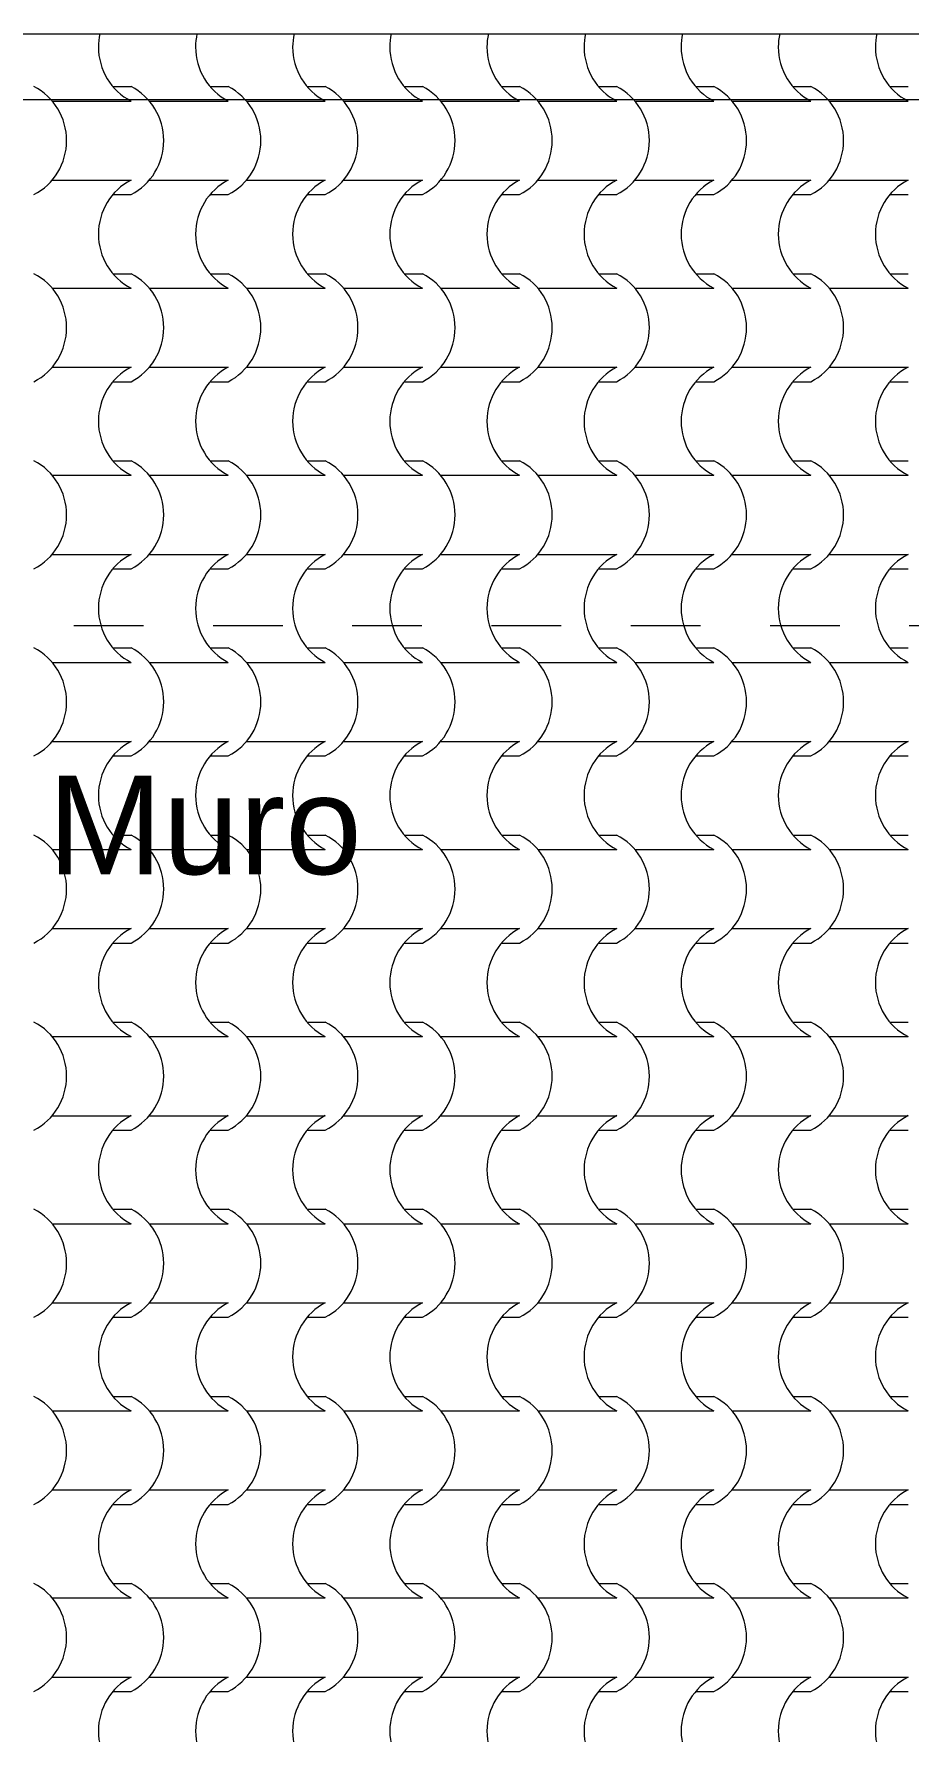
# Model space of a CAD drawing. Header units: metres. Extents: x -41 to 412, y -15 to 25.
# Drawn here: x 140.49 to 141.819, y 15.327 to 17.907 of the extents above; entities that cross this region are included whole.
import ezdxf

# ---------------------------------------------------------------- set-up
doc = ezdxf.new("R2010")
doc.units = ezdxf.units.M
doc.header["$MEASUREMENT"] = 0
doc.linetypes.add('Dashed', pattern=[0.211667, 0.105833, -0.105833])
for name, color, linetype in [('2D Drafting - General', 7, 'Continuous'), ('Annotation - Label', 7, 'Continuous'), ('Interior - Furniture', 7, 'Continuous'), ('Shell - Roof', 7, 'Continuous')]:
    doc.layers.add(name, color=color, linetype=linetype)
doc.styles.add('GENERATED_STYLE_2', font='arial.ttf')
doc.dimstyles.new('GENERATED_STYLE__5', dxfattribs={"dimtxt": 0.18, "dimasz": 0.1824, "dimexe": 0.18, "dimexo": 0.0625, "dimgap": 0.09, "dimtad": 0, "dimtih": 1, "dimtoh": 1, "dimdec": 4, "dimzin": 0, "dimdsep": 46, "dimcen": 0.09, "dimadec": 0, "dimazin": 0, "dimtfac": 1, "dimtdec": 4, "dimtmove": 0, "dimatfit": 3, "dimldrblk": 'ARROWHEAD_5', "dimfxl": 1, "dimtolj": 1, "dimtzin": 0, "dimarcsym": 0})

# ---------------------------------------------------------------- blocks, each defined once
blk = doc.blocks.new('*X48', base_point=(152.192, 0))
at = {"layer": 'Shell - Roof', "color": 23, "linetype": 'Continuous', "lineweight": 13, "true_color": 0xbf8080}
for p, q in [((140.5177, 17.8049), (140.5776, 17.8049)), ((140.5776, 17.8049), (140.6374, 17.8049)), ((140.6099, 17.8269), (140.6374, 17.8269)), ((140.6653, 17.8049), (140.7252, 17.8049)), ((140.7252, 17.8049), (140.7851, 17.8049)), ((140.7575, 17.8269), (140.7851, 17.8269)), ((140.813, 17.8049), (140.8728, 17.8049)), ((140.8728, 17.8049), (140.9327, 17.8049)), ((140.9052, 17.8269), (140.9327, 17.8269)), ((140.9606, 17.8049), (141.0205, 17.8049)), ((141.0205, 17.8049), (141.0803, 17.8049)), ((141.0528, 17.8269), (141.0803, 17.8269)), ((141.1082, 17.8049), (141.1681, 17.8049)), ((141.1681, 17.8049), (141.228, 17.8049)), ((141.2004, 17.8269), (141.228, 17.8269)), ((141.2559, 17.8049), (141.3157, 17.8049)), ((141.3157, 17.8049), (141.3756, 17.8049)), ((141.3481, 17.8269), (141.3756, 17.8269)), ((141.4035, 17.8049), (141.4634, 17.8049)), ((141.4634, 17.8049), (141.5232, 17.8049)), ((141.4957, 17.8269), (141.5232, 17.8269)), ((141.5511, 17.8049), (141.611, 17.8049)), ((141.611, 17.8049), (141.6709, 17.8049)), ((141.6433, 17.8269), (141.6709, 17.8269)), ((141.6988, 17.8049), (141.7586, 17.8049)), ((141.7586, 17.8049), (141.8185, 17.8049)), ((141.791, 17.8269), (141.8185, 17.8269)), ((140.5177, 17.6847), (140.5776, 17.6847)), ((140.5776, 17.6847), (140.6374, 17.6847)), ((140.6653, 17.6847), (140.7252, 17.6847)), ((140.7252, 17.6847), (140.7851, 17.6847)), ((140.813, 17.6847), (140.8728, 17.6847)), ((140.8728, 17.6847), (140.9327, 17.6847)), ((140.9606, 17.6847), (141.0205, 17.6847)), ((141.0205, 17.6847), (141.0803, 17.6847)), ((141.1082, 17.6847), (141.1681, 17.6847)), ((141.1681, 17.6847), (141.228, 17.6847)), ((141.2559, 17.6847), (141.3157, 17.6847)), ((141.3157, 17.6847), (141.3756, 17.6847)), ((141.4035, 17.6847), (141.4634, 17.6847)), ((141.4634, 17.6847), (141.5232, 17.6847)), ((141.5511, 17.6847), (141.611, 17.6847)), ((141.611, 17.6847), (141.6709, 17.6847)), ((141.6988, 17.6847), (141.7586, 17.6847)), ((141.7586, 17.6847), (141.8185, 17.6847)), ((140.6099, 17.6627), (140.6374, 17.6627)), ((140.7575, 17.6627), (140.7851, 17.6627)), ((140.9052, 17.6627), (140.9327, 17.6627)), ((141.0528, 17.6627), (141.0803, 17.6627)), ((141.2004, 17.6627), (141.228, 17.6627)), ((141.3481, 17.6627), (141.3756, 17.6627)), ((141.4957, 17.6627), (141.5232, 17.6627)), ((141.6433, 17.6627), (141.6709, 17.6627)), ((141.791, 17.6627), (141.8185, 17.6627)), ((140.5177, 17.5204), (140.5776, 17.5204)), ((140.5776, 17.5204), (140.6374, 17.5204)), ((140.6099, 17.5424), (140.6374, 17.5424)), ((140.6653, 17.5204), (140.7252, 17.5204)), ((140.7252, 17.5204), (140.7851, 17.5204)), ((140.7575, 17.5424), (140.7851, 17.5424)), ((140.813, 17.5204), (140.8728, 17.5204)), ((140.8728, 17.5204), (140.9327, 17.5204)), ((140.9052, 17.5424), (140.9327, 17.5424)), ((140.9606, 17.5204), (141.0205, 17.5204)), ((141.0205, 17.5204), (141.0803, 17.5204)), ((141.0528, 17.5424), (141.0803, 17.5424)), ((141.1082, 17.5204), (141.1681, 17.5204)), ((141.1681, 17.5204), (141.228, 17.5204)), ((141.2004, 17.5424), (141.228, 17.5424)), ((141.2559, 17.5204), (141.3157, 17.5204)), ((141.3157, 17.5204), (141.3756, 17.5204)), ((141.3481, 17.5424), (141.3756, 17.5424)), ((141.4035, 17.5204), (141.4634, 17.5204)), ((141.4634, 17.5204), (141.5232, 17.5204)), ((141.4957, 17.5424), (141.5232, 17.5424)), ((141.5511, 17.5204), (141.611, 17.5204)), ((141.611, 17.5204), (141.6709, 17.5204)), ((141.6433, 17.5424), (141.6709, 17.5424)), ((141.6988, 17.5204), (141.7586, 17.5204)), ((141.7586, 17.5204), (141.8185, 17.5204)), ((141.791, 17.5424), (141.8185, 17.5424)), ((140.5177, 17.4002), (140.5776, 17.4002)), ((140.5776, 17.4002), (140.6374, 17.4002)), ((140.6653, 17.4002), (140.7252, 17.4002)), ((140.7252, 17.4002), (140.7851, 17.4002)), ((140.813, 17.4002), (140.8728, 17.4002)), ((140.8728, 17.4002), (140.9327, 17.4002)), ((140.9606, 17.4002), (141.0205, 17.4002)), ((141.0205, 17.4002), (141.0803, 17.4002)), ((141.1082, 17.4002), (141.1681, 17.4002)), ((141.1681, 17.4002), (141.228, 17.4002)), ((141.2559, 17.4002), (141.3157, 17.4002)), ((141.3157, 17.4002), (141.3756, 17.4002)), ((141.4035, 17.4002), (141.4634, 17.4002)), ((141.4634, 17.4002), (141.5232, 17.4002)), ((141.5511, 17.4002), (141.611, 17.4002)), ((141.611, 17.4002), (141.6709, 17.4002)), ((141.6988, 17.4002), (141.7586, 17.4002)), ((141.7586, 17.4002), (141.8185, 17.4002)), ((140.6099, 17.3782), (140.6374, 17.3782)), ((140.7575, 17.3782), (140.7851, 17.3782)), ((140.9052, 17.3782), (140.9327, 17.3782)), ((141.0528, 17.3782), (141.0803, 17.3782)), ((141.2004, 17.3782), (141.228, 17.3782)), ((141.3481, 17.3782), (141.3756, 17.3782)), ((141.4957, 17.3782), (141.5232, 17.3782)), ((141.6433, 17.3782), (141.6709, 17.3782)), ((141.791, 17.3782), (141.8185, 17.3782)), ((140.5177, 17.2359), (140.5776, 17.2359)), ((140.5776, 17.2359), (140.6374, 17.2359)), ((140.6099, 17.258), (140.6374, 17.258)), ((140.6653, 17.2359), (140.7252, 17.2359)), ((140.7252, 17.2359), (140.7851, 17.2359)), ((140.7575, 17.258), (140.7851, 17.258)), ((140.813, 17.2359), (140.8728, 17.2359)), ((140.8728, 17.2359), (140.9327, 17.2359)), ((140.9052, 17.258), (140.9327, 17.258)), ((140.9606, 17.2359), (141.0205, 17.2359)), ((141.0205, 17.2359), (141.0803, 17.2359)), ((141.0528, 17.258), (141.0803, 17.258)), ((141.1082, 17.2359), (141.1681, 17.2359)), ((141.1681, 17.2359), (141.228, 17.2359)), ((141.2004, 17.258), (141.228, 17.258)), ((141.2559, 17.2359), (141.3157, 17.2359)), ((141.3157, 17.2359), (141.3756, 17.2359)), ((141.3481, 17.258), (141.3756, 17.258)), ((141.4035, 17.2359), (141.4634, 17.2359)), ((141.4634, 17.2359), (141.5232, 17.2359)), ((141.4957, 17.258), (141.5232, 17.258)), ((141.5511, 17.2359), (141.611, 17.2359)), ((141.611, 17.2359), (141.6709, 17.2359)), ((141.6433, 17.258), (141.6709, 17.258)), ((141.6988, 17.2359), (141.7586, 17.2359)), ((141.7586, 17.2359), (141.8185, 17.2359)), ((141.791, 17.258), (141.8185, 17.258)), ((140.5177, 17.1157), (140.5776, 17.1157)), ((140.5776, 17.1157), (140.6374, 17.1157)), ((140.6653, 17.1157), (140.7252, 17.1157)), ((140.7252, 17.1157), (140.7851, 17.1157)), ((140.813, 17.1157), (140.8728, 17.1157)), ((140.8728, 17.1157), (140.9327, 17.1157)), ((140.9606, 17.1157), (141.0205, 17.1157)), ((141.0205, 17.1157), (141.0803, 17.1157)), ((141.1082, 17.1157), (141.1681, 17.1157)), ((141.1681, 17.1157), (141.228, 17.1157)), ((141.2559, 17.1157), (141.3157, 17.1157)), ((141.3157, 17.1157), (141.3756, 17.1157)), ((141.4035, 17.1157), (141.4634, 17.1157)), ((141.4634, 17.1157), (141.5232, 17.1157)), ((141.5511, 17.1157), (141.611, 17.1157)), ((141.611, 17.1157), (141.6709, 17.1157)), ((141.6988, 17.1157), (141.7586, 17.1157)), ((141.7586, 17.1157), (141.8185, 17.1157)), ((140.6099, 17.0937), (140.6374, 17.0937)), ((140.7575, 17.0937), (140.7851, 17.0937)), ((140.9052, 17.0937), (140.9327, 17.0937)), ((141.0528, 17.0937), (141.0803, 17.0937)), ((141.2004, 17.0937), (141.228, 17.0937)), ((141.3481, 17.0937), (141.3756, 17.0937)), ((141.4957, 17.0937), (141.5232, 17.0937)), ((141.6433, 17.0937), (141.6709, 17.0937)), ((141.791, 17.0937), (141.8185, 17.0937)), ((140.6099, 16.9735), (140.6374, 16.9735)), ((140.7575, 16.9735), (140.7851, 16.9735)), ((140.9052, 16.9735), (140.9327, 16.9735)), ((141.0528, 16.9735), (141.0803, 16.9735)), ((141.2004, 16.9735), (141.228, 16.9735)), ((141.3481, 16.9735), (141.3756, 16.9735)), ((141.4957, 16.9735), (141.5232, 16.9735)), ((141.6433, 16.9735), (141.6709, 16.9735)), ((141.791, 16.9735), (141.8185, 16.9735)), ((140.5177, 16.9515), (140.5776, 16.9515)), ((140.5776, 16.9515), (140.6374, 16.9515)), ((140.6653, 16.9515), (140.7252, 16.9515)), ((140.7252, 16.9515), (140.7851, 16.9515)), ((140.813, 16.9515), (140.8728, 16.9515)), ((140.8728, 16.9515), (140.9327, 16.9515)), ((140.9606, 16.9515), (141.0205, 16.9515)), ((141.0205, 16.9515), (141.0803, 16.9515)), ((141.1082, 16.9515), (141.1681, 16.9515)), ((141.1681, 16.9515), (141.228, 16.9515)), ((141.2559, 16.9515), (141.3157, 16.9515)), ((141.3157, 16.9515), (141.3756, 16.9515)), ((141.4035, 16.9515), (141.4634, 16.9515)), ((141.4634, 16.9515), (141.5232, 16.9515)), ((141.5511, 16.9515), (141.611, 16.9515)), ((141.611, 16.9515), (141.6709, 16.9515)), ((141.6988, 16.9515), (141.7586, 16.9515)), ((141.7586, 16.9515), (141.8185, 16.9515)), ((140.5177, 16.8312), (140.5776, 16.8312)), ((140.5776, 16.8312), (140.6374, 16.8312)), ((140.6653, 16.8312), (140.7252, 16.8312)), ((140.7252, 16.8312), (140.7851, 16.8312)), ((140.813, 16.8312), (140.8728, 16.8312)), ((140.8728, 16.8312), (140.9327, 16.8312)), ((140.9606, 16.8312), (141.0205, 16.8312)), ((141.0205, 16.8312), (141.0803, 16.8312)), ((141.1082, 16.8312), (141.1681, 16.8312)), ((141.1681, 16.8312), (141.228, 16.8312)), ((141.2559, 16.8312), (141.3157, 16.8312)), ((141.3157, 16.8312), (141.3756, 16.8312)), ((141.4035, 16.8312), (141.4634, 16.8312)), ((141.4634, 16.8312), (141.5232, 16.8312)), ((141.5511, 16.8312), (141.611, 16.8312)), ((141.611, 16.8312), (141.6709, 16.8312)), ((141.6988, 16.8312), (141.7586, 16.8312)), ((141.7586, 16.8312), (141.8185, 16.8312)), ((140.6099, 16.8092), (140.6374, 16.8092)), ((140.7575, 16.8092), (140.7851, 16.8092)), ((140.9052, 16.8092), (140.9327, 16.8092)), ((141.0528, 16.8092), (141.0803, 16.8092)), ((141.2004, 16.8092), (141.228, 16.8092)), ((141.3481, 16.8092), (141.3756, 16.8092)), ((141.4957, 16.8092), (141.5232, 16.8092)), ((141.6433, 16.8092), (141.6709, 16.8092)), ((141.791, 16.8092), (141.8185, 16.8092)), ((140.6099, 16.689), (140.6374, 16.689)), ((140.7575, 16.689), (140.7851, 16.689)), ((140.9052, 16.689), (140.9327, 16.689)), ((141.0528, 16.689), (141.0803, 16.689)), ((141.2004, 16.689), (141.228, 16.689)), ((141.3481, 16.689), (141.3756, 16.689)), ((141.4957, 16.689), (141.5232, 16.689)), ((141.6433, 16.689), (141.6709, 16.689)), ((141.791, 16.689), (141.8185, 16.689)), ((140.5177, 16.667), (140.5776, 16.667)), ((140.5776, 16.667), (140.6374, 16.667)), ((140.6653, 16.667), (140.7252, 16.667)), ((140.7252, 16.667), (140.7851, 16.667)), ((140.813, 16.667), (140.8728, 16.667)), ((140.8728, 16.667), (140.9327, 16.667)), ((140.9606, 16.667), (141.0205, 16.667)), ((141.0205, 16.667), (141.0803, 16.667)), ((141.1082, 16.667), (141.1681, 16.667)), ((141.1681, 16.667), (141.228, 16.667)), ((141.2559, 16.667), (141.3157, 16.667)), ((141.3157, 16.667), (141.3756, 16.667)), ((141.4035, 16.667), (141.4634, 16.667)), ((141.4634, 16.667), (141.5232, 16.667)), ((141.5511, 16.667), (141.611, 16.667)), ((141.611, 16.667), (141.6709, 16.667)), ((141.6988, 16.667), (141.7586, 16.667)), ((141.7586, 16.667), (141.8185, 16.667)), ((140.5177, 16.5468), (140.5776, 16.5468)), ((140.5776, 16.5468), (140.6374, 16.5468)), ((140.6653, 16.5468), (140.7252, 16.5468)), ((140.7252, 16.5468), (140.7851, 16.5468)), ((140.813, 16.5468), (140.8728, 16.5468)), ((140.8728, 16.5468), (140.9327, 16.5468)), ((140.9606, 16.5468), (141.0205, 16.5468)), ((141.0205, 16.5468), (141.0803, 16.5468)), ((141.1082, 16.5468), (141.1681, 16.5468)), ((141.1681, 16.5468), (141.228, 16.5468)), ((141.2559, 16.5468), (141.3157, 16.5468)), ((141.3157, 16.5468), (141.3756, 16.5468)), ((141.4035, 16.5468), (141.4634, 16.5468)), ((141.4634, 16.5468), (141.5232, 16.5468)), ((141.5511, 16.5468), (141.611, 16.5468)), ((141.611, 16.5468), (141.6709, 16.5468)), ((141.6988, 16.5468), (141.7586, 16.5468)), ((141.7586, 16.5468), (141.8185, 16.5468)), ((140.6099, 16.5247), (140.6374, 16.5247)), ((140.7575, 16.5247), (140.7851, 16.5247)), ((140.9052, 16.5247), (140.9327, 16.5247)), ((141.0528, 16.5247), (141.0803, 16.5247)), ((141.2004, 16.5247), (141.228, 16.5247)), ((141.3481, 16.5247), (141.3756, 16.5247)), ((141.4957, 16.5247), (141.5232, 16.5247)), ((141.6433, 16.5247), (141.6709, 16.5247)), ((141.791, 16.5247), (141.8185, 16.5247)), ((140.6099, 16.4045), (140.6374, 16.4045)), ((140.7575, 16.4045), (140.7851, 16.4045)), ((140.9052, 16.4045), (140.9327, 16.4045)), ((141.0528, 16.4045), (141.0803, 16.4045)), ((141.2004, 16.4045), (141.228, 16.4045)), ((141.3481, 16.4045), (141.3756, 16.4045)), ((141.4957, 16.4045), (141.5232, 16.4045)), ((141.6433, 16.4045), (141.6709, 16.4045)), ((141.791, 16.4045), (141.8185, 16.4045)), ((140.5177, 16.3825), (140.5776, 16.3825)), ((140.5776, 16.3825), (140.6374, 16.3825)), ((140.6653, 16.3825), (140.7252, 16.3825)), ((140.7252, 16.3825), (140.7851, 16.3825)), ((140.813, 16.3825), (140.8728, 16.3825)), ((140.8728, 16.3825), (140.9327, 16.3825)), ((140.9606, 16.3825), (141.0205, 16.3825)), ((141.0205, 16.3825), (141.0803, 16.3825)), ((141.1082, 16.3825), (141.1681, 16.3825)), ((141.1681, 16.3825), (141.228, 16.3825)), ((141.2559, 16.3825), (141.3157, 16.3825)), ((141.3157, 16.3825), (141.3756, 16.3825)), ((141.4035, 16.3825), (141.4634, 16.3825)), ((141.4634, 16.3825), (141.5232, 16.3825)), ((141.5511, 16.3825), (141.611, 16.3825)), ((141.611, 16.3825), (141.6709, 16.3825)), ((141.6988, 16.3825), (141.7586, 16.3825)), ((141.7586, 16.3825), (141.8185, 16.3825)), ((140.5177, 16.2623), (140.5776, 16.2623)), ((140.5776, 16.2623), (140.6374, 16.2623)), ((140.6653, 16.2623), (140.7252, 16.2623)), ((140.7252, 16.2623), (140.7851, 16.2623)), ((140.813, 16.2623), (140.8728, 16.2623)), ((140.8728, 16.2623), (140.9327, 16.2623)), ((140.9606, 16.2623), (141.0205, 16.2623)), ((141.0205, 16.2623), (141.0803, 16.2623)), ((141.1082, 16.2623), (141.1681, 16.2623)), ((141.1681, 16.2623), (141.228, 16.2623)), ((141.2559, 16.2623), (141.3157, 16.2623)), ((141.3157, 16.2623), (141.3756, 16.2623)), ((141.4035, 16.2623), (141.4634, 16.2623)), ((141.4634, 16.2623), (141.5232, 16.2623)), ((141.5511, 16.2623), (141.611, 16.2623)), ((141.611, 16.2623), (141.6709, 16.2623)), ((141.6988, 16.2623), (141.7586, 16.2623)), ((141.7586, 16.2623), (141.8185, 16.2623)), ((140.6099, 16.2403), (140.6374, 16.2403)), ((140.7575, 16.2403), (140.7851, 16.2403)), ((140.9052, 16.2403), (140.9327, 16.2403)), ((141.0528, 16.2403), (141.0803, 16.2403)), ((141.2004, 16.2403), (141.228, 16.2403)), ((141.3481, 16.2403), (141.3756, 16.2403)), ((141.4957, 16.2403), (141.5232, 16.2403)), ((141.6433, 16.2403), (141.6709, 16.2403)), ((141.791, 16.2403), (141.8185, 16.2403)), ((140.6099, 16.12), (140.6374, 16.12)), ((140.7575, 16.12), (140.7851, 16.12)), ((140.9052, 16.12), (140.9327, 16.12)), ((141.0528, 16.12), (141.0803, 16.12)), ((141.2004, 16.12), (141.228, 16.12)), ((141.3481, 16.12), (141.3756, 16.12)), ((141.4957, 16.12), (141.5232, 16.12)), ((141.6433, 16.12), (141.6709, 16.12)), ((141.791, 16.12), (141.8185, 16.12)), ((140.5177, 16.098), (140.5776, 16.098)), ((140.5776, 16.098), (140.6374, 16.098)), ((140.6653, 16.098), (140.7252, 16.098)), ((140.7252, 16.098), (140.7851, 16.098)), ((140.813, 16.098), (140.8728, 16.098)), ((140.8728, 16.098), (140.9327, 16.098)), ((140.9606, 16.098), (141.0205, 16.098)), ((141.0205, 16.098), (141.0803, 16.098)), ((141.1082, 16.098), (141.1681, 16.098)), ((141.1681, 16.098), (141.228, 16.098)), ((141.2559, 16.098), (141.3157, 16.098)), ((141.3157, 16.098), (141.3756, 16.098)), ((141.4035, 16.098), (141.4634, 16.098)), ((141.4634, 16.098), (141.5232, 16.098)), ((141.5511, 16.098), (141.611, 16.098)), ((141.611, 16.098), (141.6709, 16.098)), ((141.6988, 16.098), (141.7586, 16.098)), ((141.7586, 16.098), (141.8185, 16.098)), ((140.5177, 15.9778), (140.5776, 15.9778)), ((140.5776, 15.9778), (140.6374, 15.9778)), ((140.6653, 15.9778), (140.7252, 15.9778)), ((140.7252, 15.9778), (140.7851, 15.9778)), ((140.813, 15.9778), (140.8728, 15.9778)), ((140.8728, 15.9778), (140.9327, 15.9778)), ((140.9606, 15.9778), (141.0205, 15.9778)), ((141.0205, 15.9778), (141.0803, 15.9778)), ((141.1082, 15.9778), (141.1681, 15.9778)), ((141.1681, 15.9778), (141.228, 15.9778)), ((141.2559, 15.9778), (141.3157, 15.9778)), ((141.3157, 15.9778), (141.3756, 15.9778)), ((141.4035, 15.9778), (141.4634, 15.9778)), ((141.4634, 15.9778), (141.5232, 15.9778)), ((141.5511, 15.9778), (141.611, 15.9778)), ((141.611, 15.9778), (141.6709, 15.9778)), ((141.6988, 15.9778), (141.7586, 15.9778)), ((141.7586, 15.9778), (141.8185, 15.9778)), ((140.6099, 15.9558), (140.6374, 15.9558)), ((140.7575, 15.9558), (140.7851, 15.9558)), ((140.9052, 15.9558), (140.9327, 15.9558)), ((141.0528, 15.9558), (141.0803, 15.9558)), ((141.2004, 15.9558), (141.228, 15.9558)), ((141.3481, 15.9558), (141.3756, 15.9558)), ((141.4957, 15.9558), (141.5232, 15.9558)), ((141.6433, 15.9558), (141.6709, 15.9558)), ((141.791, 15.9558), (141.8185, 15.9558)), ((140.6099, 15.8356), (140.6374, 15.8356)), ((140.7575, 15.8356), (140.7851, 15.8356)), ((140.9052, 15.8356), (140.9327, 15.8356)), ((141.0528, 15.8356), (141.0803, 15.8356)), ((141.2004, 15.8356), (141.228, 15.8356)), ((141.3481, 15.8356), (141.3756, 15.8356)), ((141.4957, 15.8356), (141.5232, 15.8356)), ((141.6433, 15.8356), (141.6709, 15.8356)), ((141.791, 15.8356), (141.8185, 15.8356)), ((140.5177, 15.8135), (140.5776, 15.8135)), ((140.5776, 15.8135), (140.6374, 15.8135)), ((140.6653, 15.8135), (140.7252, 15.8135)), ((140.7252, 15.8135), (140.7851, 15.8135)), ((140.813, 15.8135), (140.8728, 15.8135)), ((140.8728, 15.8135), (140.9327, 15.8135)), ((140.9606, 15.8135), (141.0205, 15.8135)), ((141.0205, 15.8135), (141.0803, 15.8135)), ((141.1082, 15.8135), (141.1681, 15.8135)), ((141.1681, 15.8135), (141.228, 15.8135)), ((141.2559, 15.8135), (141.3157, 15.8135)), ((141.3157, 15.8135), (141.3756, 15.8135)), ((141.4035, 15.8135), (141.4634, 15.8135)), ((141.4634, 15.8135), (141.5232, 15.8135)), ((141.5511, 15.8135), (141.611, 15.8135)), ((141.611, 15.8135), (141.6709, 15.8135)), ((141.6988, 15.8135), (141.7586, 15.8135)), ((141.7586, 15.8135), (141.8185, 15.8135)), ((140.5177, 15.6933), (140.5776, 15.6933)), ((140.5776, 15.6933), (140.6374, 15.6933)), ((140.6653, 15.6933), (140.7252, 15.6933)), ((140.7252, 15.6933), (140.7851, 15.6933)), ((140.813, 15.6933), (140.8728, 15.6933)), ((140.8728, 15.6933), (140.9327, 15.6933)), ((140.9606, 15.6933), (141.0205, 15.6933)), ((141.0205, 15.6933), (141.0803, 15.6933)), ((141.1082, 15.6933), (141.1681, 15.6933)), ((141.1681, 15.6933), (141.228, 15.6933)), ((141.2559, 15.6933), (141.3157, 15.6933)), ((141.3157, 15.6933), (141.3756, 15.6933)), ((141.4035, 15.6933), (141.4634, 15.6933)), ((141.4634, 15.6933), (141.5232, 15.6933)), ((141.5511, 15.6933), (141.611, 15.6933)), ((141.611, 15.6933), (141.6709, 15.6933)), ((141.6988, 15.6933), (141.7586, 15.6933)), ((141.7586, 15.6933), (141.8185, 15.6933)), ((140.6099, 15.6713), (140.6374, 15.6713)), ((140.7575, 15.6713), (140.7851, 15.6713)), ((140.9052, 15.6713), (140.9327, 15.6713)), ((141.0528, 15.6713), (141.0803, 15.6713)), ((141.2004, 15.6713), (141.228, 15.6713)), ((141.3481, 15.6713), (141.3756, 15.6713)), ((141.4957, 15.6713), (141.5232, 15.6713)), ((141.6433, 15.6713), (141.6709, 15.6713)), ((141.791, 15.6713), (141.8185, 15.6713)), ((140.6099, 15.5511), (140.6374, 15.5511)), ((140.7575, 15.5511), (140.7851, 15.5511)), ((140.9052, 15.5511), (140.9327, 15.5511)), ((141.0528, 15.5511), (141.0803, 15.5511)), ((141.2004, 15.5511), (141.228, 15.5511)), ((141.3481, 15.5511), (141.3756, 15.5511)), ((141.4957, 15.5511), (141.5232, 15.5511)), ((141.6433, 15.5511), (141.6709, 15.5511)), ((141.791, 15.5511), (141.8185, 15.5511)), ((140.5177, 15.5291), (140.5776, 15.5291)), ((140.5776, 15.5291), (140.6374, 15.5291)), ((140.6653, 15.5291), (140.7252, 15.5291)), ((140.7252, 15.5291), (140.7851, 15.5291)), ((140.813, 15.5291), (140.8728, 15.5291)), ((140.8728, 15.5291), (140.9327, 15.5291)), ((140.9606, 15.5291), (141.0205, 15.5291)), ((141.0205, 15.5291), (141.0803, 15.5291)), ((141.1082, 15.5291), (141.1681, 15.5291)), ((141.1681, 15.5291), (141.228, 15.5291)), ((141.2559, 15.5291), (141.3157, 15.5291)), ((141.3157, 15.5291), (141.3756, 15.5291)), ((141.4035, 15.5291), (141.4634, 15.5291)), ((141.4634, 15.5291), (141.5232, 15.5291)), ((141.5511, 15.5291), (141.611, 15.5291)), ((141.611, 15.5291), (141.6709, 15.5291)), ((141.6988, 15.5291), (141.7586, 15.5291)), ((141.7586, 15.5291), (141.8185, 15.5291)), ((140.5177, 15.4088), (140.5776, 15.4088)), ((140.5776, 15.4088), (140.6374, 15.4088)), ((140.6653, 15.4088), (140.7252, 15.4088)), ((140.7252, 15.4088), (140.7851, 15.4088)), ((140.813, 15.4088), (140.8728, 15.4088)), ((140.8728, 15.4088), (140.9327, 15.4088)), ((140.9606, 15.4088), (141.0205, 15.4088)), ((141.0205, 15.4088), (141.0803, 15.4088)), ((141.1082, 15.4088), (141.1681, 15.4088)), ((141.1681, 15.4088), (141.228, 15.4088)), ((141.2559, 15.4088), (141.3157, 15.4088)), ((141.3157, 15.4088), (141.3756, 15.4088)), ((141.4035, 15.4088), (141.4634, 15.4088)), ((141.4634, 15.4088), (141.5232, 15.4088)), ((141.5511, 15.4088), (141.611, 15.4088)), ((141.611, 15.4088), (141.6709, 15.4088)), ((141.6988, 15.4088), (141.7586, 15.4088)), ((141.7586, 15.4088), (141.8185, 15.4088)), ((140.6099, 15.3868), (140.6374, 15.3868)), ((140.7575, 15.3868), (140.7851, 15.3868)), ((140.9052, 15.3868), (140.9327, 15.3868)), ((141.0528, 15.3868), (141.0803, 15.3868)), ((141.2004, 15.3868), (141.228, 15.3868)), ((141.3481, 15.3868), (141.3756, 15.3868)), ((141.4957, 15.3868), (141.5232, 15.3868)), ((141.6433, 15.3868), (141.6709, 15.3868)), ((141.791, 15.3868), (141.8185, 15.3868))]:
    blk.add_line(p, q, dxfattribs=at)
for centre, major_axis, start_param, end_param in [((140.6786, 17.8868), (0, 0.0925), 1.351062, 1.56782), ((140.8263, 17.8868), (0, 0.0925), 1.351062, 1.56782), ((140.9739, 17.8868), (0, 0.0925), 1.351062, 1.56782), ((141.1215, 17.8868), (0, 0.0925), 1.351062, 1.56782), ((141.2692, 17.8868), (0, 0.0925), 1.351062, 1.56782), ((141.4168, 17.8868), (0, 0.0925), 1.351062, 1.56782), ((141.5644, 17.8868), (0, 0.0925), 1.351062, 1.56782), ((141.7121, 17.8868), (0, 0.0925), 1.351062, 1.56782), ((141.8597, 17.8868), (0, 0.0925), 1.351062, 1.56782), ((140.6786, 17.8873), (0, 0.0925), 1.573772, 2.670554), ((140.8263, 17.8873), (0, 0.0925), 1.573772, 2.670554), ((140.9739, 17.8873), (0, 0.0925), 1.573772, 2.670554), ((141.1215, 17.8873), (0, 0.0925), 1.573772, 2.670554), ((141.2692, 17.8873), (0, 0.0925), 1.573772, 2.670554), ((141.4168, 17.8873), (0, 0.0925), 1.573772, 2.670554), ((141.5644, 17.8873), (0, 0.0925), 1.573772, 2.670554), ((141.7121, 17.8873), (0, 0.0925), 1.573772, 2.670554), ((141.8597, 17.8873), (0, 0.0925), 1.573772, 2.670554), ((140.4492, 17.7448), (0, 0.0919), 3.607672, 5.817106), ((140.5969, 17.7448), (0, 0.0919), 3.607672, 5.817106), ((140.7445, 17.7448), (0, 0.0919), 3.607672, 5.817106), ((140.8921, 17.7448), (0, 0.0919), 3.607672, 5.817106), ((141.0398, 17.7448), (0, 0.0919), 3.607672, 5.817106), ((141.1874, 17.7448), (0, 0.0919), 3.607672, 5.817106), ((141.335, 17.7448), (0, 0.0919), 3.607672, 5.817106), ((141.4827, 17.7448), (0, 0.0919), 3.607672, 5.817106), ((141.6303, 17.7448), (0, 0.0919), 3.607672, 5.817106), ((140.6786, 17.6023), (0, 0.0925), 0.471039, 1.56782), ((140.8263, 17.6023), (0, 0.0925), 0.471039, 1.56782), ((140.9739, 17.6023), (0, 0.0925), 0.471039, 1.56782), ((141.1215, 17.6023), (0, 0.0925), 0.471039, 1.56782), ((141.2692, 17.6023), (0, 0.0925), 0.471039, 1.56782), ((141.4168, 17.6023), (0, 0.0925), 0.471039, 1.56782), ((141.5644, 17.6023), (0, 0.0925), 0.471039, 1.56782), ((141.7121, 17.6023), (0, 0.0925), 0.471039, 1.56782), ((141.8597, 17.6023), (0, 0.0925), 0.471039, 1.56782), ((140.6786, 17.6028), (0, 0.0925), 1.573772, 2.670554), ((140.8263, 17.6028), (0, 0.0925), 1.573772, 2.670554), ((140.9739, 17.6028), (0, 0.0925), 1.573772, 2.670554), ((141.1215, 17.6028), (0, 0.0925), 1.573772, 2.670554), ((141.2692, 17.6028), (0, 0.0925), 1.573772, 2.670554), ((141.4168, 17.6028), (0, 0.0925), 1.573772, 2.670554), ((141.5644, 17.6028), (0, 0.0925), 1.573772, 2.670554), ((141.7121, 17.6028), (0, 0.0925), 1.573772, 2.670554), ((141.8597, 17.6028), (0, 0.0925), 1.573772, 2.670554), ((140.4492, 17.4603), (0, 0.0919), 3.607672, 5.817106), ((140.5969, 17.4603), (0, 0.0919), 3.607672, 5.817106), ((140.7445, 17.4603), (0, 0.0919), 3.607672, 5.817106), ((140.8921, 17.4603), (0, 0.0919), 3.607672, 5.817106), ((141.0398, 17.4603), (0, 0.0919), 3.607672, 5.817106), ((141.1874, 17.4603), (0, 0.0919), 3.607672, 5.817106), ((141.335, 17.4603), (0, 0.0919), 3.607672, 5.817106), ((141.4827, 17.4603), (0, 0.0919), 3.607672, 5.817106), ((141.6303, 17.4603), (0, 0.0919), 3.607672, 5.817106), ((140.6786, 17.3178), (0, 0.0925), 0.471039, 1.56782), ((140.8263, 17.3178), (0, 0.0925), 0.471039, 1.56782), ((140.9739, 17.3178), (0, 0.0925), 0.471039, 1.56782), ((141.1215, 17.3178), (0, 0.0925), 0.471039, 1.56782), ((141.2692, 17.3178), (0, 0.0925), 0.471039, 1.56782), ((141.4168, 17.3178), (0, 0.0925), 0.471039, 1.56782), ((141.5644, 17.3178), (0, 0.0925), 0.471039, 1.56782), ((141.7121, 17.3178), (0, 0.0925), 0.471039, 1.56782), ((141.8597, 17.3178), (0, 0.0925), 0.471039, 1.56782), ((140.6786, 17.3183), (0, 0.0925), 1.573772, 2.670554), ((140.8263, 17.3183), (0, 0.0925), 1.573772, 2.670554), ((140.9739, 17.3183), (0, 0.0925), 1.573772, 2.670554), ((141.1215, 17.3183), (0, 0.0925), 1.573772, 2.670554), ((141.2692, 17.3183), (0, 0.0925), 1.573772, 2.670554), ((141.4168, 17.3183), (0, 0.0925), 1.573772, 2.670554), ((141.5644, 17.3183), (0, 0.0925), 1.573772, 2.670554), ((141.7121, 17.3183), (0, 0.0925), 1.573772, 2.670554), ((141.8597, 17.3183), (0, 0.0925), 1.573772, 2.670554), ((140.4492, 17.1758), (0, 0.0919), 3.607672, 5.817106), ((140.5969, 17.1758), (0, 0.0919), 3.607672, 5.817106), ((140.7445, 17.1758), (0, 0.0919), 3.607672, 5.817106), ((140.8921, 17.1758), (0, 0.0919), 3.607672, 5.817106), ((141.0398, 17.1758), (0, 0.0919), 3.607672, 5.817106), ((141.1874, 17.1758), (0, 0.0919), 3.607672, 5.817106), ((141.335, 17.1758), (0, 0.0919), 3.607672, 5.817106), ((141.4827, 17.1758), (0, 0.0919), 3.607672, 5.817106), ((141.6303, 17.1758), (0, 0.0919), 3.607672, 5.817106), ((140.6786, 17.0333), (0, 0.0925), 0.471039, 1.56782), ((140.8263, 17.0333), (0, 0.0925), 0.471039, 1.56782), ((140.9739, 17.0333), (0, 0.0925), 0.471039, 1.56782), ((141.1215, 17.0333), (0, 0.0925), 0.471039, 1.56782), ((141.2692, 17.0333), (0, 0.0925), 0.471039, 1.56782), ((141.4168, 17.0333), (0, 0.0925), 0.471039, 1.56782), ((141.5644, 17.0333), (0, 0.0925), 0.471039, 1.56782), ((141.7121, 17.0333), (0, 0.0925), 0.471039, 1.56782), ((141.8597, 17.0333), (0, 0.0925), 0.471039, 1.56782), ((140.6786, 17.0339), (0, 0.0925), 1.573772, 2.670554), ((140.8263, 17.0339), (0, 0.0925), 1.573772, 2.670554), ((140.9739, 17.0339), (0, 0.0925), 1.573772, 2.670554), ((141.1215, 17.0339), (0, 0.0925), 1.573772, 2.670554), ((141.2692, 17.0339), (0, 0.0925), 1.573772, 2.670554), ((141.4168, 17.0339), (0, 0.0925), 1.573772, 2.670554), ((141.5644, 17.0339), (0, 0.0925), 1.573772, 2.670554), ((141.7121, 17.0339), (0, 0.0925), 1.573772, 2.670554), ((141.8597, 17.0339), (0, 0.0925), 1.573772, 2.670554), ((140.4492, 16.8914), (0, 0.0919), 3.607672, 5.817106), ((140.5969, 16.8914), (0, 0.0919), 3.607672, 5.817106), ((140.7445, 16.8914), (0, 0.0919), 3.607672, 5.817106), ((140.8921, 16.8914), (0, 0.0919), 3.607672, 5.817106), ((141.0398, 16.8914), (0, 0.0919), 3.607672, 5.817106), ((141.1874, 16.8914), (0, 0.0919), 3.607672, 5.817106), ((141.335, 16.8914), (0, 0.0919), 3.607672, 5.817106), ((141.4827, 16.8914), (0, 0.0919), 3.607672, 5.817106), ((141.6303, 16.8914), (0, 0.0919), 3.607672, 5.817106), ((140.6786, 16.7488), (0, 0.0925), 0.471039, 1.56782), ((140.8263, 16.7488), (0, 0.0925), 0.471039, 1.56782), ((140.9739, 16.7488), (0, 0.0925), 0.471039, 1.56782), ((141.1215, 16.7488), (0, 0.0925), 0.471039, 1.56782), ((141.2692, 16.7488), (0, 0.0925), 0.471039, 1.56782), ((141.4168, 16.7488), (0, 0.0925), 0.471039, 1.56782), ((141.5644, 16.7488), (0, 0.0925), 0.471039, 1.56782), ((141.7121, 16.7488), (0, 0.0925), 0.471039, 1.56782), ((141.8597, 16.7488), (0, 0.0925), 0.471039, 1.56782), ((140.6786, 16.7494), (0, 0.0925), 1.573772, 2.670554), ((140.8263, 16.7494), (0, 0.0925), 1.573772, 2.670554), ((140.9739, 16.7494), (0, 0.0925), 1.573772, 2.670554), ((141.1215, 16.7494), (0, 0.0925), 1.573772, 2.670554), ((141.2692, 16.7494), (0, 0.0925), 1.573772, 2.670554), ((141.4168, 16.7494), (0, 0.0925), 1.573772, 2.670554), ((141.5644, 16.7494), (0, 0.0925), 1.573772, 2.670554), ((141.7121, 16.7494), (0, 0.0925), 1.573772, 2.670554), ((141.8597, 16.7494), (0, 0.0925), 1.573772, 2.670554), ((140.4492, 16.6069), (0, 0.0919), 3.607672, 5.817106), ((140.5969, 16.6069), (0, 0.0919), 3.607672, 5.817106), ((140.7445, 16.6069), (0, 0.0919), 3.607672, 5.817106), ((140.8921, 16.6069), (0, 0.0919), 3.607672, 5.817106), ((141.0398, 16.6069), (0, 0.0919), 3.607672, 5.817106), ((141.1874, 16.6069), (0, 0.0919), 3.607672, 5.817106), ((141.335, 16.6069), (0, 0.0919), 3.607672, 5.817106), ((141.4827, 16.6069), (0, 0.0919), 3.607672, 5.817106), ((141.6303, 16.6069), (0, 0.0919), 3.607672, 5.817106), ((140.6786, 16.4644), (0, 0.0925), 0.471039, 1.56782), ((140.8263, 16.4644), (0, 0.0925), 0.471039, 1.56782), ((140.9739, 16.4644), (0, 0.0925), 0.471039, 1.56782), ((141.1215, 16.4644), (0, 0.0925), 0.471039, 1.56782), ((141.2692, 16.4644), (0, 0.0925), 0.471039, 1.56782), ((141.4168, 16.4644), (0, 0.0925), 0.471039, 1.56782), ((141.5644, 16.4644), (0, 0.0925), 0.471039, 1.56782), ((141.7121, 16.4644), (0, 0.0925), 0.471039, 1.56782), ((141.8597, 16.4644), (0, 0.0925), 0.471039, 1.56782), ((140.6786, 16.4649), (0, 0.0925), 1.573772, 2.670554), ((140.8263, 16.4649), (0, 0.0925), 1.573772, 2.670554), ((140.9739, 16.4649), (0, 0.0925), 1.573772, 2.670554), ((141.1215, 16.4649), (0, 0.0925), 1.573772, 2.670554), ((141.2692, 16.4649), (0, 0.0925), 1.573772, 2.670554), ((141.4168, 16.4649), (0, 0.0925), 1.573772, 2.670554), ((141.5644, 16.4649), (0, 0.0925), 1.573772, 2.670554), ((141.7121, 16.4649), (0, 0.0925), 1.573772, 2.670554), ((141.8597, 16.4649), (0, 0.0925), 1.573772, 2.670554), ((140.4492, 16.3224), (0, 0.0919), 3.607672, 5.817106), ((140.5969, 16.3224), (0, 0.0919), 3.607672, 5.817106), ((140.7445, 16.3224), (0, 0.0919), 3.607672, 5.817106), ((140.8921, 16.3224), (0, 0.0919), 3.607672, 5.817106), ((141.0398, 16.3224), (0, 0.0919), 3.607672, 5.817106), ((141.1874, 16.3224), (0, 0.0919), 3.607672, 5.817106), ((141.335, 16.3224), (0, 0.0919), 3.607672, 5.817106), ((141.4827, 16.3224), (0, 0.0919), 3.607672, 5.817106), ((141.6303, 16.3224), (0, 0.0919), 3.607672, 5.817106), ((140.6786, 16.1799), (0, 0.0925), 0.471039, 1.56782), ((140.8263, 16.1799), (0, 0.0925), 0.471039, 1.56782), ((140.9739, 16.1799), (0, 0.0925), 0.471039, 1.56782), ((141.1215, 16.1799), (0, 0.0925), 0.471039, 1.56782), ((141.2692, 16.1799), (0, 0.0925), 0.471039, 1.56782), ((141.4168, 16.1799), (0, 0.0925), 0.471039, 1.56782), ((141.5644, 16.1799), (0, 0.0925), 0.471039, 1.56782), ((141.7121, 16.1799), (0, 0.0925), 0.471039, 1.56782), ((141.8597, 16.1799), (0, 0.0925), 0.471039, 1.56782), ((140.6786, 16.1804), (0, 0.0925), 1.573772, 2.670554), ((140.8263, 16.1804), (0, 0.0925), 1.573772, 2.670554), ((140.9739, 16.1804), (0, 0.0925), 1.573772, 2.670554), ((141.1215, 16.1804), (0, 0.0925), 1.573772, 2.670554), ((141.2692, 16.1804), (0, 0.0925), 1.573772, 2.670554), ((141.4168, 16.1804), (0, 0.0925), 1.573772, 2.670554), ((141.5644, 16.1804), (0, 0.0925), 1.573772, 2.670554), ((141.7121, 16.1804), (0, 0.0925), 1.573772, 2.670554), ((141.8597, 16.1804), (0, 0.0925), 1.573772, 2.670554), ((140.4492, 16.0379), (0, 0.0919), 3.607672, 5.817106), ((140.5969, 16.0379), (0, 0.0919), 3.607672, 5.817106), ((140.7445, 16.0379), (0, 0.0919), 3.607672, 5.817106), ((140.8921, 16.0379), (0, 0.0919), 3.607672, 5.817106), ((141.0398, 16.0379), (0, 0.0919), 3.607672, 5.817106), ((141.1874, 16.0379), (0, 0.0919), 3.607672, 5.817106), ((141.335, 16.0379), (0, 0.0919), 3.607672, 5.817106), ((141.4827, 16.0379), (0, 0.0919), 3.607672, 5.817106), ((141.6303, 16.0379), (0, 0.0919), 3.607672, 5.817106), ((140.6786, 15.8954), (0, 0.0925), 0.471039, 1.56782), ((140.8263, 15.8954), (0, 0.0925), 0.471039, 1.56782), ((140.9739, 15.8954), (0, 0.0925), 0.471039, 1.56782), ((141.1215, 15.8954), (0, 0.0925), 0.471039, 1.56782), ((141.2692, 15.8954), (0, 0.0925), 0.471039, 1.56782), ((141.4168, 15.8954), (0, 0.0925), 0.471039, 1.56782), ((141.5644, 15.8954), (0, 0.0925), 0.471039, 1.56782), ((141.7121, 15.8954), (0, 0.0925), 0.471039, 1.56782), ((141.8597, 15.8954), (0, 0.0925), 0.471039, 1.56782), ((140.6786, 15.8959), (0, 0.0925), 1.573772, 2.670554), ((140.8263, 15.8959), (0, 0.0925), 1.573772, 2.670554), ((140.9739, 15.8959), (0, 0.0925), 1.573772, 2.670554), ((141.1215, 15.8959), (0, 0.0925), 1.573772, 2.670554), ((141.2692, 15.8959), (0, 0.0925), 1.573772, 2.670554), ((141.4168, 15.8959), (0, 0.0925), 1.573772, 2.670554), ((141.5644, 15.8959), (0, 0.0925), 1.573772, 2.670554), ((141.7121, 15.8959), (0, 0.0925), 1.573772, 2.670554), ((141.8597, 15.8959), (0, 0.0925), 1.573772, 2.670554), ((140.4492, 15.7534), (0, 0.0919), 3.607672, 5.817106), ((140.5969, 15.7534), (0, 0.0919), 3.607672, 5.817106), ((140.7445, 15.7534), (0, 0.0919), 3.607672, 5.817106), ((140.8921, 15.7534), (0, 0.0919), 3.607672, 5.817106), ((141.0398, 15.7534), (0, 0.0919), 3.607672, 5.817106), ((141.1874, 15.7534), (0, 0.0919), 3.607672, 5.817106), ((141.335, 15.7534), (0, 0.0919), 3.607672, 5.817106), ((141.4827, 15.7534), (0, 0.0919), 3.607672, 5.817106), ((141.6303, 15.7534), (0, 0.0919), 3.607672, 5.817106), ((140.6786, 15.6109), (0, 0.0925), 0.471039, 1.56782), ((140.8263, 15.6109), (0, 0.0925), 0.471039, 1.56782), ((140.9739, 15.6109), (0, 0.0925), 0.471039, 1.56782), ((141.1215, 15.6109), (0, 0.0925), 0.471039, 1.56782), ((141.2692, 15.6109), (0, 0.0925), 0.471039, 1.56782), ((141.4168, 15.6109), (0, 0.0925), 0.471039, 1.56782), ((141.5644, 15.6109), (0, 0.0925), 0.471039, 1.56782), ((141.7121, 15.6109), (0, 0.0925), 0.471039, 1.56782), ((141.8597, 15.6109), (0, 0.0925), 0.471039, 1.56782), ((140.6786, 15.6115), (0, 0.0925), 1.573772, 2.670554), ((140.8263, 15.6115), (0, 0.0925), 1.573772, 2.670554), ((140.9739, 15.6115), (0, 0.0925), 1.573772, 2.670554), ((141.1215, 15.6115), (0, 0.0925), 1.573772, 2.670554), ((141.2692, 15.6115), (0, 0.0925), 1.573772, 2.670554), ((141.4168, 15.6115), (0, 0.0925), 1.573772, 2.670554), ((141.5644, 15.6115), (0, 0.0925), 1.573772, 2.670554), ((141.7121, 15.6115), (0, 0.0925), 1.573772, 2.670554), ((141.8597, 15.6115), (0, 0.0925), 1.573772, 2.670554), ((140.4492, 15.469), (0, 0.0919), 3.607672, 5.817106), ((140.5969, 15.469), (0, 0.0919), 3.607672, 5.817106), ((140.7445, 15.469), (0, 0.0919), 3.607672, 5.817106), ((140.8921, 15.469), (0, 0.0919), 3.607672, 5.817106), ((141.0398, 15.469), (0, 0.0919), 3.607672, 5.817106), ((141.1874, 15.469), (0, 0.0919), 3.607672, 5.817106), ((141.335, 15.469), (0, 0.0919), 3.607672, 5.817106), ((141.4827, 15.469), (0, 0.0919), 3.607672, 5.817106), ((141.6303, 15.469), (0, 0.0919), 3.607672, 5.817106), ((140.6786, 15.3264), (0, 0.0925), 0.471039, 1.56782), ((140.8263, 15.3264), (0, 0.0925), 0.471039, 1.56782), ((140.9739, 15.3264), (0, 0.0925), 0.471039, 1.56782), ((141.1215, 15.3264), (0, 0.0925), 0.471039, 1.56782), ((141.2692, 15.3264), (0, 0.0925), 0.471039, 1.56782), ((141.4168, 15.3264), (0, 0.0925), 0.471039, 1.56782), ((141.5644, 15.3264), (0, 0.0925), 0.471039, 1.56782), ((141.7121, 15.3264), (0, 0.0925), 0.471039, 1.56782), ((141.8597, 15.3264), (0, 0.0925), 0.471039, 1.56782), ((140.6786, 15.327), (0, 0.0925), 1.573772, 2.670554), ((140.8263, 15.327), (0, 0.0925), 1.573772, 2.670554), ((140.9739, 15.327), (0, 0.0925), 1.573772, 2.670554), ((141.1215, 15.327), (0, 0.0925), 1.573772, 2.670554), ((141.2692, 15.327), (0, 0.0925), 1.573772, 2.670554), ((141.4168, 15.327), (0, 0.0925), 1.573772, 2.670554), ((141.5644, 15.327), (0, 0.0925), 1.573772, 2.670554), ((141.7121, 15.327), (0, 0.0925), 1.573772, 2.670554), ((141.8597, 15.327), (0, 0.0925), 1.573772, 2.670554)]:
    blk.add_ellipse(centre, major_axis=major_axis, ratio=0.982018, start_param=start_param, end_param=end_param, dxfattribs=at)
blk = doc.blocks.new('ARROWHEAD_5')
at = {"linetype": 'Continuous', "lineweight": 0}
blk.add_hatch(color=0, dxfattribs=at).paths.add_polyline_path([(-1, 0.2679), (0, 0), (-1, -0.2679)])
at = {"color": 0, "linetype": 'Continuous', "lineweight": 0}
blk.add_line((0, 0), (-1, 0), dxfattribs=at)

msp = doc.modelspace()

# ---------------------------------------------------------------- linework, layer by layer
at = {"layer": '2D Drafting - General', "color": 7, "linetype": 'Dashed', "lineweight": 13}
msp.add_lwpolyline([(132.3096, 17.9069), (132.3096, 7.9569), (142.3496, 7.9569), (142.3496, 17.0069), (137.3996, 17.0069), (137.3996, 17.9069), (137.2496, 17.9069), (137.2496, 17.0069), (132.4596, 17.0069), (132.4596, 17.9069)], close=True, dxfattribs=at)
at = {"layer": 'Interior - Furniture', "color": 251, "linetype": 'Continuous', "lineweight": 20, "true_color": 0x6a6a6a}
msp.add_line((143.1496, 17.8069), (138.1996, 17.8069), dxfattribs=at)
at = {"layer": 'Shell - Roof', "color": 23, "linetype": 'Continuous', "lineweight": 13, "true_color": 0xbf8080, "flags": 128}
msp.add_lwpolyline([(131.5096, 17.9069), (137.3296, 17.9069), (143.1496, 17.9069)], dxfattribs=at)

# ---------------------------------------------------------------- block references
at = {"layer": 'Shell - Roof', "color": 23, "linetype": 'Continuous', "lineweight": 13, "true_color": 0xbf8080}
msp.add_blockref('*X48', (152.192, 0), dxfattribs=at)

# ---------------------------------------------------------------- texts
at = {"layer": 'Annotation - Label', "color": 5, "linetype": 'Continuous', "lineweight": 25, "insert": (139.9637, 16.6818), "char_height": 0.15, "attachment_point": 4, "style": 'GENERATED_STYLE_2'}
msp.add_mtext('\\A1;Proy. Muro', dxfattribs=at)

# ---------------------------------------------------------------- leaders
at = {"layer": 'Annotation - Label', "color": 151, "linetype": 'Continuous', "lineweight": 20, "true_color": 0x80c2ff, "annotation_type": 0, "has_hookline": 1, "hookline_direction": 0, "text_width": 1.0008}
msp.add_leader([(139.1517, 17.0069), (139.4637, 16.6818), (139.8737, 16.6818)], dimstyle='GENERATED_STYLE__5', dxfattribs=at)

doc.saveas('drawing.dxf')
